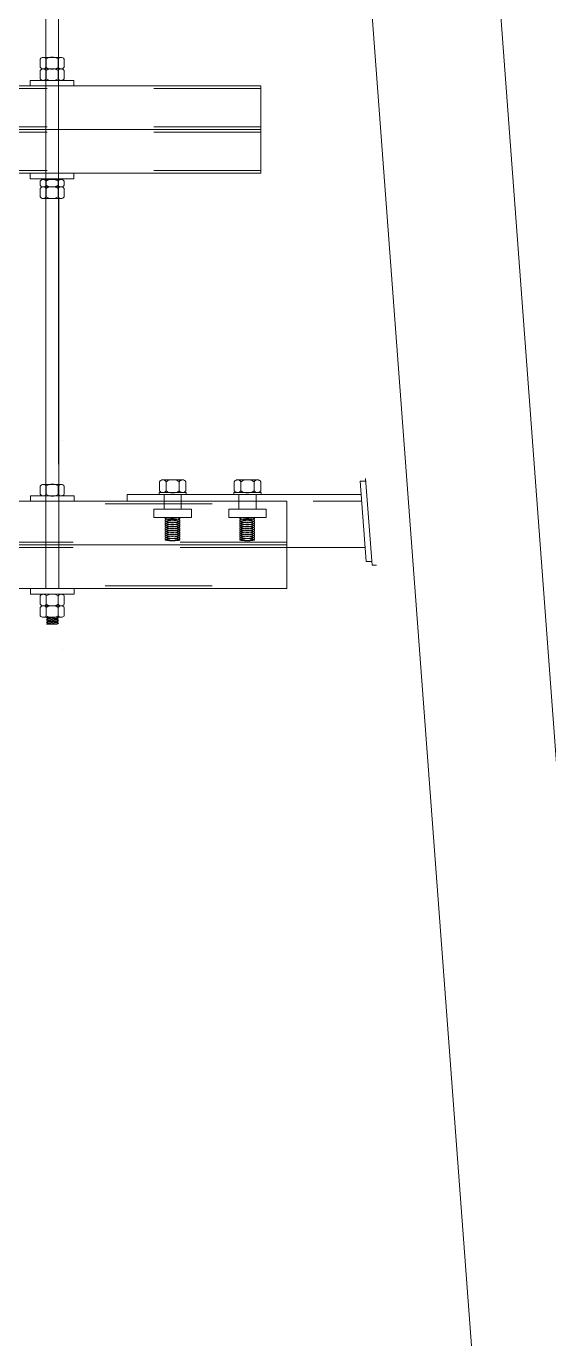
# Model space of a CAD drawing. Header units: metres. Extents: x -1215.1 to -1160.7, y 0 to 26.6.
# Drawn here: x -1186.322 to -1185.833, y 19.817 to 21.046 of the extents above; entities that cross this region are included whole.
import ezdxf

# ---------------------------------------------------------------- set-up
doc = ezdxf.new("R2010")
doc.units = ezdxf.units.M
for name, pattern in [('Hidden - Small', [0.002294, 0.0015, -0.0007938]), ('JacobsCenter', [0.015, 0.009, -0.0015, 0.003, -0.0015]), ('JacobsDash', [0.0045, 0.003, -0.0015])]:
    doc.linetypes.add(name, pattern=pattern)
doc.layers.add('A-DETL', color=7, linetype='Continuous', lineweight=13)
doc.layers.add('S-BEAM', color=7, linetype='Continuous', lineweight=50)

msp = doc.modelspace()

# ---------------------------------------------------------------- linework, layer by layer
at = {"layer": 'A-DETL', "lineweight": 18}
for p, q in [((-1186.3036, 20.5193), (-1186.3036, 21.5286)), ((-1186.2919, 20.636), (-1186.2919, 21.5283)), ((-1186.2919, 20.9903), (-1186.2919, 20.9083)), ((-1186.2917, 20.5193), (-1186.2917, 20.8848))]:
    msp.add_line(p, q, dxfattribs=at)
at = {"layer": 'A-DETL', "lineweight": 9}
for p, q in [((-1186.3091, 21.0154), (-1186.3091, 21.0076)), ((-1186.3063, 21.0169), (-1186.2979, 21.0169)), ((-1186.3035, 21.0154), (-1186.3035, 21.0076)), ((-1186.2979, 21.0169), (-1186.2895, 21.0169)), ((-1186.2923, 21.0154), (-1186.2923, 21.0076)), ((-1186.2867, 21.0154), (-1186.2867, 21.0076)), ((-1186.3091, 21.0046), (-1186.3091, 20.9968)), ((-1186.3063, 21.0061), (-1186.2979, 21.0061)), ((-1186.3063, 21.0061), (-1186.2979, 21.0061)), ((-1186.3035, 21.0046), (-1186.3035, 20.9968)), ((-1186.2979, 21.0061), (-1186.2895, 21.0061)), ((-1186.2979, 21.0061), (-1186.2895, 21.0061)), ((-1186.2923, 21.0046), (-1186.2923, 20.9968)), ((-1186.2867, 21.0046), (-1186.2867, 20.9968)), ((-1186.3184, 20.9951), (-1186.2774, 20.9951)), ((-1186.3184, 20.9951), (-1186.3184, 20.9903)), ((-1186.3063, 20.9953), (-1186.2979, 20.9953)), ((-1186.2979, 20.9953), (-1186.2895, 20.9953)), ((-1186.2774, 20.9951), (-1186.2774, 20.9903)), ((-1186.2776, 20.9493), (-1187.0026, 20.9493)), ((-1186.1026, 20.9493), (-1187.0026, 20.9493)), ((-1186.3184, 20.9031), (-1186.3184, 20.9083)), ((-1186.3184, 20.9031), (-1186.2774, 20.9031)), ((-1186.3091, 20.901), (-1186.3091, 20.8971)), ((-1186.3063, 20.9025), (-1186.2979, 20.9025)), ((-1186.3035, 20.901), (-1186.3035, 20.8971)), ((-1186.2979, 20.9025), (-1186.2895, 20.9025)), ((-1186.2923, 20.901), (-1186.2923, 20.8971)), ((-1186.2867, 20.901), (-1186.2867, 20.8971)), ((-1186.2774, 20.9031), (-1186.2774, 20.9083)), ((-1186.3091, 20.8941), (-1186.3091, 20.8863)), ((-1186.3063, 20.8956), (-1186.2979, 20.8956)), ((-1186.3063, 20.8956), (-1186.2979, 20.8956)), ((-1186.3035, 20.8941), (-1186.3035, 20.8863)), ((-1186.2979, 20.8956), (-1186.2895, 20.8956)), ((-1186.2979, 20.8956), (-1186.2895, 20.8956)), ((-1186.2923, 20.8941), (-1186.2923, 20.8863)), ((-1186.2867, 20.8941), (-1186.2867, 20.8863)), ((-1186.3063, 20.8848), (-1186.2979, 20.8848)), ((-1186.2979, 20.8848), (-1186.2895, 20.8848)), ((-1186.1974, 20.6194), (-1186.1974, 20.6109)), ((-1186.1943, 20.6211), (-1186.1851, 20.6211)), ((-1186.1943, 20.6211), (-1186.1851, 20.6211)), ((-1186.1912, 20.6194), (-1186.1912, 20.6109)), ((-1186.1851, 20.6211), (-1186.1758, 20.6211)), ((-1186.1851, 20.6211), (-1186.1758, 20.6211)), ((-1186.1789, 20.6194), (-1186.1789, 20.6109)), ((-1186.1727, 20.6194), (-1186.1727, 20.6109)), ((-1186.1274, 20.6194), (-1186.1274, 20.6109)), ((-1186.1243, 20.6211), (-1186.1151, 20.6211)), ((-1186.1243, 20.6211), (-1186.1151, 20.6211)), ((-1186.1212, 20.6194), (-1186.1212, 20.6109)), ((-1186.1151, 20.6211), (-1186.1058, 20.6211)), ((-1186.1151, 20.6211), (-1186.1058, 20.6211)), ((-1186.1089, 20.6194), (-1186.1089, 20.6109)), ((-1186.1027, 20.6194), (-1186.1027, 20.6109)), ((-1186.3182, 20.6061), (-1186.2772, 20.6061)), ((-1186.3182, 20.6061), (-1186.3182, 20.6013)), ((-1186.3089, 20.6154), (-1186.3089, 20.6076)), ((-1186.3061, 20.6169), (-1186.2977, 20.6169)), ((-1186.3061, 20.6169), (-1186.2977, 20.6169)), ((-1186.3061, 20.6061), (-1186.2977, 20.6061)), ((-1186.3033, 20.6154), (-1186.3033, 20.6076)), ((-1186.2977, 20.6169), (-1186.2893, 20.6169)), ((-1186.2977, 20.6169), (-1186.2893, 20.6169)), ((-1186.2977, 20.6061), (-1186.2893, 20.6061)), ((-1186.2921, 20.6154), (-1186.2921, 20.6076)), ((-1186.2865, 20.6154), (-1186.2865, 20.6076)), ((-1186.2772, 20.6061), (-1186.2772, 20.6013)), ((-1186.1977, 20.6092), (-1186.1724, 20.6092)), ((-1186.1977, 20.6073), (-1186.1977, 20.6092)), ((-1186.1724, 20.6073), (-1186.1977, 20.6073)), ((-1186.1943, 20.6092), (-1186.1851, 20.6092)), ((-1186.1851, 20.6092), (-1186.1758, 20.6092)), ((-1186.1724, 20.6092), (-1186.1724, 20.6073)), ((-1186.1277, 20.6092), (-1186.1024, 20.6092)), ((-1186.1277, 20.6073), (-1186.1277, 20.6092)), ((-1186.1024, 20.6073), (-1186.1277, 20.6073)), ((-1186.1243, 20.6092), (-1186.1151, 20.6092)), ((-1186.1151, 20.6092), (-1186.1058, 20.6092)), ((-1186.1024, 20.6092), (-1186.1024, 20.6073)), ((-1186.0782, 20.5603), (-1187.0482, 20.5603)), ((-1186.3182, 20.5141), (-1186.3182, 20.5193)), ((-1186.2772, 20.5141), (-1186.2772, 20.5193)), ((-1186.3182, 20.5141), (-1186.2772, 20.5141)), ((-1186.3089, 20.5047), (-1186.3089, 20.5125)), ((-1186.3061, 20.514), (-1186.2977, 20.514)), ((-1186.3033, 20.5047), (-1186.3033, 20.5125)), ((-1186.2977, 20.514), (-1186.2893, 20.514)), ((-1186.2921, 20.5047), (-1186.2921, 20.5125)), ((-1186.2865, 20.5047), (-1186.2865, 20.5125)), ((-1186.3089, 20.4939), (-1186.3089, 20.5017)), ((-1186.3061, 20.5032), (-1186.2977, 20.5032)), ((-1186.3061, 20.5032), (-1186.2977, 20.5032)), ((-1186.3033, 20.4939), (-1186.3033, 20.5017)), ((-1186.2977, 20.5032), (-1186.2893, 20.5032)), ((-1186.2977, 20.5032), (-1186.2893, 20.5032)), ((-1186.2921, 20.4939), (-1186.2921, 20.5017)), ((-1186.2865, 20.4939), (-1186.2865, 20.5017)), ((-1186.3061, 20.4924), (-1186.2977, 20.4924)), ((-1186.3019, 20.4924), (-1186.3032, 20.4917)), ((-1186.3032, 20.4917), (-1186.2919, 20.4924)), ((-1186.3032, 20.4917), (-1186.3019, 20.4909)), ((-1186.3019, 20.4909), (-1186.3032, 20.4902)), ((-1186.3032, 20.4902), (-1186.2919, 20.4909)), ((-1186.3032, 20.4902), (-1186.3019, 20.4895)), ((-1186.3019, 20.4895), (-1186.3032, 20.4888)), ((-1186.3032, 20.4888), (-1186.2919, 20.4895)), ((-1186.3032, 20.4888), (-1186.3019, 20.4881)), ((-1186.3019, 20.4881), (-1186.3032, 20.4874)), ((-1186.3032, 20.4874), (-1186.2919, 20.4881)), ((-1186.3032, 20.4874), (-1186.3019, 20.4867)), ((-1186.2919, 20.4867), (-1186.3032, 20.486)), ((-1186.3032, 20.486), (-1186.3019, 20.4867)), ((-1186.3032, 20.486), (-1186.2932, 20.486)), ((-1186.3019, 20.4909), (-1186.2932, 20.4917)), ((-1186.3019, 20.4895), (-1186.2932, 20.4902)), ((-1186.3019, 20.4881), (-1186.2932, 20.4888)), ((-1186.3019, 20.4867), (-1186.2932, 20.4874)), ((-1186.2977, 20.4924), (-1186.2893, 20.4924)), ((-1186.2932, 20.4917), (-1186.2919, 20.4924)), ((-1186.2932, 20.4917), (-1186.2919, 20.4924)), ((-1186.2919, 20.4909), (-1186.2932, 20.4917)), ((-1186.2919, 20.4909), (-1186.2932, 20.4917)), ((-1186.2932, 20.4902), (-1186.2919, 20.4909)), ((-1186.2919, 20.4895), (-1186.2932, 20.4902)), ((-1186.2932, 20.4888), (-1186.2919, 20.4895)), ((-1186.2919, 20.4881), (-1186.2932, 20.4888)), ((-1186.2932, 20.4874), (-1186.2919, 20.4881)), ((-1186.2932, 20.4874), (-1186.2919, 20.4867)), ((-1186.2932, 20.486), (-1186.2919, 20.4867))]:
    msp.add_line(p, q, dxfattribs=at)
at = {"layer": 'A-DETL'}
for p, q in [((-1187.0026, 20.9903), (-1186.1026, 20.9903)), ((-1186.1026, 20.9903), (-1186.1026, 20.9083)), ((-1187.0026, 20.9083), (-1186.1026, 20.9083)), ((-1186.0097, 20.6198), (-1186.004, 20.5447)), ((-1186.0097, 20.6198), (-1186.0044, 20.6198)), ((-1186.0046, 20.6224), (-1185.9985, 20.5411)), ((-1186.2276, 20.6073), (-1186.0087, 20.6073)), ((-1186.2276, 20.6073), (-1186.2276, 20.6013)), ((-1187.0482, 20.6013), (-1186.0782, 20.6013)), ((-1186.0782, 20.6013), (-1186.0782, 20.5193)), ((-1186.0782, 20.5578), (-1186.005, 20.5578)), ((-1186.004, 20.5447), (-1185.9987, 20.5447)), ((-1185.9985, 20.5411), (-1185.9945, 20.5411)), ((-1187.0482, 20.5193), (-1186.0782, 20.5193))]:
    msp.add_line(p, q, dxfattribs=at)
at = {"layer": 'A-DETL', "linetype": 'JacobsDash', "lineweight": 9}
for p, q in [((-1187.0026, 20.9878), (-1186.1026, 20.9878)), ((-1186.1026, 20.9518), (-1187.0026, 20.9518)), ((-1186.1026, 20.9468), (-1187.0026, 20.9468)), ((-1187.0026, 20.9108), (-1186.1026, 20.9108)), ((-1187.0482, 20.5988), (-1186.0782, 20.5988)), ((-1186.0782, 20.5628), (-1187.0482, 20.5628)), ((-1186.0782, 20.5578), (-1187.0482, 20.5578)), ((-1187.0482, 20.5218), (-1186.0782, 20.5218))]:
    msp.add_line(p, q, dxfattribs=at)
at = {"layer": 'A-DETL', "linetype": 'JacobsCenter', "lineweight": 9}
for p, q in [((-1186.4882, 20.6583), (-1186.2882, 20.6583)), ((-1186.4882, 20.4623), (-1186.2882, 20.4623))]:
    msp.add_line(p, q, dxfattribs=at)
at = {"layer": 'A-DETL', "linetype": 'Hidden - Small', "lineweight": 9}
for p, q in [((-1186.1931, 20.5938), (-1186.1931, 20.6073)), ((-1186.1771, 20.5938), (-1186.1771, 20.6073)), ((-1186.1231, 20.5938), (-1186.1231, 20.6073)), ((-1186.1071, 20.5938), (-1186.1071, 20.6073)), ((-1186.1676, 20.5938), (-1186.2026, 20.5938)), ((-1186.2026, 20.5858), (-1186.2026, 20.5938)), ((-1186.1676, 20.5858), (-1186.1676, 20.5938)), ((-1186.0976, 20.5938), (-1186.1326, 20.5938)), ((-1186.1326, 20.5858), (-1186.1326, 20.5938)), ((-1186.0976, 20.5858), (-1186.0976, 20.5938)), ((-1186.2026, 20.5858), (-1186.1676, 20.5858)), ((-1186.1326, 20.5858), (-1186.0976, 20.5858))]:
    msp.add_line(p, q, dxfattribs=at)
at = {"layer": 'A-DETL', "linetype": 'JacobsDash'}
msp.add_line((-1186.0537, 20.6013), (-1186.0083, 20.6013), dxfattribs=at)
at = {"layer": 'A-DETL', "lineweight": 9}
for centre, radius, start, end in [((-1186.3063, 21.0136), 0.00331, 32.1355, 147.8645), ((-1186.2979, 21.0067), 0.0104, 57.2084, 122.7916), ((-1186.2895, 21.0136), 0.00331, 32.1346, 147.8654), ((-1186.2895, 21.0136), 0.00331, 32.1346, 147.8654), ((-1186.3063, 21.0094), 0.00331, 212.1355, 327.8645), ((-1186.3063, 21.0028), 0.00331, 32.1355, 147.8645), ((-1186.2979, 21.0163), 0.0104, 237.2084, 302.7916), ((-1186.2979, 20.9959), 0.0104, 57.2084, 122.7916), ((-1186.2895, 21.0094), 0.00331, 212.1346, 327.8654), ((-1186.2895, 21.0094), 0.00331, 212.1346, 327.8654), ((-1186.2895, 21.0028), 0.00331, 32.1346, 147.8654), ((-1186.2895, 21.0028), 0.00331, 32.1346, 147.8654), ((-1186.3063, 20.9986), 0.00331, 212.1355, 327.8645), ((-1186.2979, 21.0055), 0.0104, 237.2084, 302.7916), ((-1186.2895, 20.9986), 0.00331, 212.1346, 327.8654), ((-1186.2895, 20.9986), 0.00331, 212.1346, 327.8654), ((-1186.3063, 20.8992), 0.00331, 32.1355, 147.8645), ((-1186.2979, 20.8923), 0.0104, 57.2084, 122.7916), ((-1186.2895, 20.8992), 0.00331, 32.1346, 147.8654), ((-1186.2895, 20.8992), 0.00331, 32.1346, 147.8654), ((-1186.3063, 20.8988), 0.00331, 212.1355, 327.8645), ((-1186.3063, 20.8923), 0.00331, 32.1355, 147.8645), ((-1186.2979, 20.9058), 0.0104, 237.2084, 302.7916), ((-1186.2979, 20.8854), 0.0104, 57.2084, 122.7916), ((-1186.2895, 20.8988), 0.00331, 212.1346, 327.8654), ((-1186.2895, 20.8988), 0.00331, 212.1346, 327.8654), ((-1186.2895, 20.8923), 0.00331, 32.1346, 147.8654), ((-1186.2895, 20.8923), 0.00331, 32.1346, 147.8654), ((-1186.3063, 20.888), 0.00331, 212.1355, 327.8645), ((-1186.2979, 20.895), 0.0104, 237.2084, 302.7916), ((-1186.2895, 20.888), 0.00331, 212.1346, 327.8654), ((-1186.2895, 20.888), 0.00331, 212.1346, 327.8654), ((-1186.1943, 20.6175), 0.00364, 32.1355, 147.8645), ((-1186.1851, 20.6098), 0.0114, 57.2084, 122.7916), ((-1186.1758, 20.6175), 0.00364, 32.1346, 147.8654), ((-1186.1758, 20.6175), 0.00364, 32.1346, 147.8654), ((-1186.1243, 20.6175), 0.00364, 32.1355, 147.8645), ((-1186.1151, 20.6098), 0.0114, 57.2084, 122.7916), ((-1186.1058, 20.6175), 0.00364, 32.1346, 147.8654), ((-1186.1058, 20.6175), 0.00364, 32.1346, 147.8654), ((-1186.3061, 20.6136), 0.00331, 32.1355, 147.8645), ((-1186.3061, 20.6094), 0.00331, 212.1355, 327.8645), ((-1186.2977, 20.6067), 0.0104, 57.2084, 122.7916), ((-1186.2977, 20.6163), 0.0104, 237.2084, 302.7916), ((-1186.2893, 20.6136), 0.00331, 32.1346, 147.8654), ((-1186.2893, 20.6136), 0.00331, 32.1346, 147.8654), ((-1186.2893, 20.6094), 0.00331, 212.1346, 327.8654), ((-1186.2893, 20.6094), 0.00331, 212.1346, 327.8654), ((-1186.1943, 20.6128), 0.00364, 212.1355, 327.8645), ((-1186.1851, 20.6204), 0.0114, 237.2084, 302.7916), ((-1186.1758, 20.6128), 0.00364, 212.1346, 327.8654), ((-1186.1758, 20.6128), 0.00364, 212.1346, 327.8654), ((-1186.1243, 20.6128), 0.00364, 212.1355, 327.8645), ((-1186.1151, 20.6204), 0.0114, 237.2084, 302.7916), ((-1186.1058, 20.6128), 0.00364, 212.1346, 327.8654), ((-1186.1058, 20.6128), 0.00364, 212.1346, 327.8654), ((-1186.3061, 20.5107), 0.00331, 32.1355, 147.8645), ((-1186.2977, 20.5038), 0.0104, 57.2084, 122.7916), ((-1186.2893, 20.5107), 0.00331, 32.1346, 147.8654), ((-1186.2893, 20.5107), 0.00331, 32.1346, 147.8654), ((-1186.3061, 20.5065), 0.00331, 212.1355, 327.8645), ((-1186.3061, 20.4999), 0.00331, 32.1355, 147.8645), ((-1186.2977, 20.5134), 0.0104, 237.2084, 302.7916), ((-1186.2977, 20.493), 0.0104, 57.2084, 122.7916), ((-1186.2893, 20.5065), 0.00331, 212.1346, 327.8654), ((-1186.2893, 20.5065), 0.00331, 212.1346, 327.8654), ((-1186.2893, 20.4999), 0.00331, 32.1346, 147.8654), ((-1186.2893, 20.4999), 0.00331, 32.1346, 147.8654), ((-1186.3061, 20.4957), 0.00331, 212.1355, 327.8645), ((-1186.2977, 20.5026), 0.0104, 237.2084, 302.7916), ((-1186.2893, 20.4957), 0.00331, 212.1346, 327.8654), ((-1186.2893, 20.4957), 0.00331, 212.1346, 327.8654)]:
    msp.add_arc(centre, radius, start, end, dxfattribs=at)
at = {"layer": 'A-DETL', "linetype": 'JacobsDash', "lineweight": 9}
for centre in [(-1186.1853, 20.585), (-1186.1153, 20.585)]:
    msp.add_ellipse(centre, major_axis=(0.00694, 0), ratio=0.155559, start_param=2.351216, end_param=7.073562, dxfattribs=at)
for centre, ratio in [((-1186.1853, 20.5831), 0.253311), ((-1186.1853, 20.5813), 0.285201), ((-1186.1853, 20.5794), 0.285201), ((-1186.1153, 20.5831), 0.253311), ((-1186.1153, 20.5813), 0.285201), ((-1186.1153, 20.5794), 0.285201), ((-1186.1853, 20.5776), 0.285201), ((-1186.1853, 20.5757), 0.285201), ((-1186.1853, 20.5739), 0.285201), ((-1186.1853, 20.572), 0.285201), ((-1186.1853, 20.5702), 0.285201), ((-1186.1853, 20.5683), 0.285201), ((-1186.1853, 20.5664), 0.285201), ((-1186.1153, 20.5776), 0.285201), ((-1186.1153, 20.5757), 0.285201), ((-1186.1153, 20.5739), 0.285201), ((-1186.1153, 20.572), 0.285201), ((-1186.1153, 20.5702), 0.285201), ((-1186.1153, 20.5683), 0.285201), ((-1186.1153, 20.5664), 0.285201), ((-1186.1853, 20.5651), 0.147434), ((-1186.1153, 20.5651), 0.147434)]:
    msp.add_ellipse(centre, major_axis=(0.00694, 0), ratio=ratio, dxfattribs=at)
at = {"layer": 'S-BEAM', "lineweight": 18}
for p, q in [((-1185.8124, 20.175), (-1185.9177, 21.5878)), ((-1186.0278, 21.4499), (-1185.9055, 19.8101))]:
    msp.add_line(p, q, dxfattribs=at)

doc.saveas('drawing.dxf')
